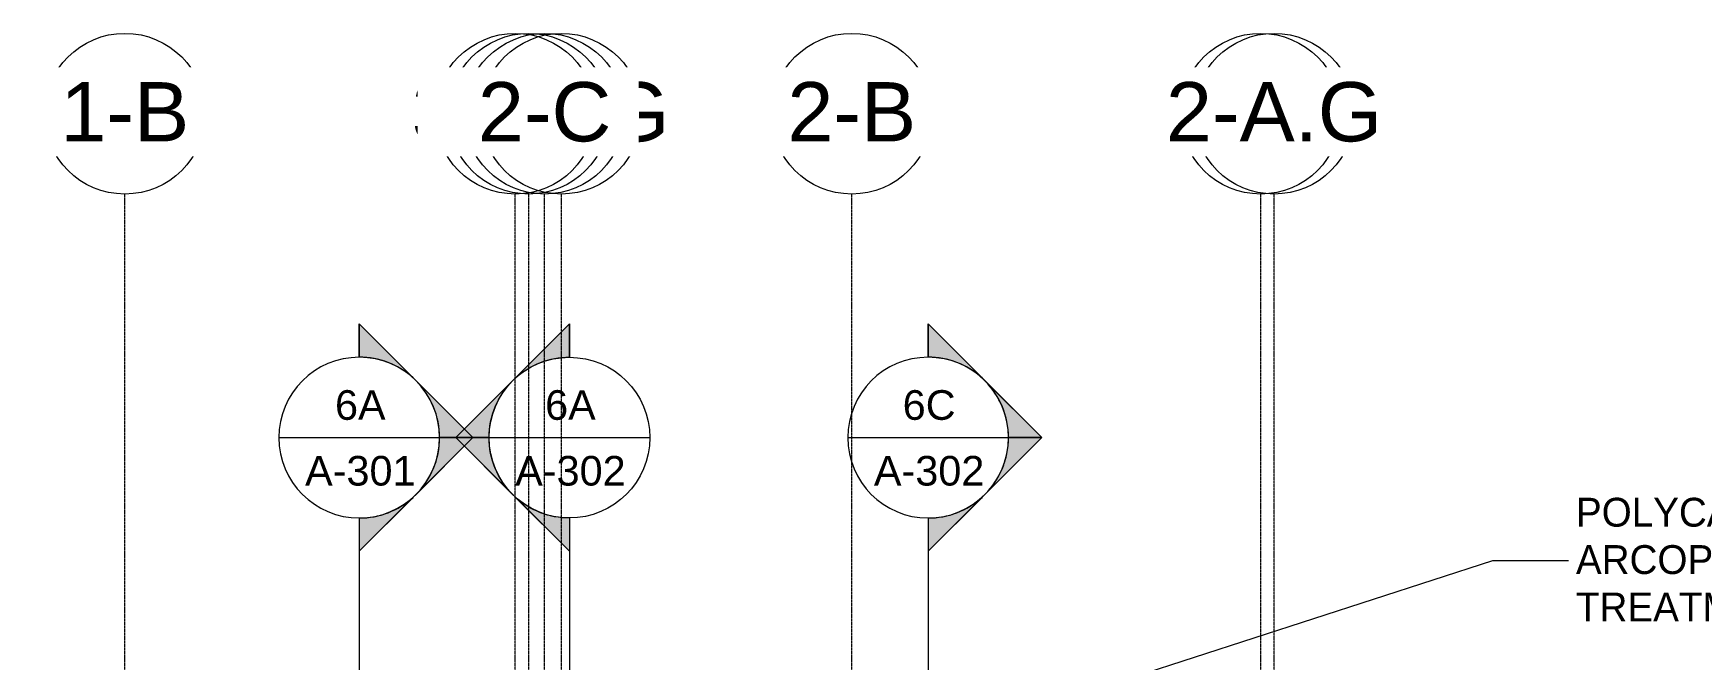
# Model space of a CAD drawing. Header units: inches. Extents: x -23445 to -32, y -314 to 853.
# Drawn here: x -11538 to -10542, y 461 to 835 of the extents above; entities that cross this region are included whole.
import ezdxf

# ---------------------------------------------------------------- set-up
doc = ezdxf.new("R2010")
doc.units = ezdxf.units.IN
doc.header["$MEASUREMENT"] = 0
doc.linetypes.add('Grid Line 1_2_', pattern=[0.875, 0.5, -0.125, 0.125, -0.125])
for name, color, linetype, lineweight in [('A-ANNO-IDEN', 131, 'Continuous', 9), ('G-ANNO-SYMB', 111, 'Continuous', 9), ('S-GRID', 1, 'Continuous', 9), ('S-GRID-IDEN', 1, 'Continuous', 9)]:
    doc.layers.add(name, color=color, linetype=linetype, lineweight=lineweight)
doc.styles.add('Arial_1', font='arial.ttf', dxfattribs={"height": 35.407186})
doc.styles.add('Arial_2', font='arial.ttf', dxfattribs={"height": 17.703593})
doc.styles.add('Century Gothic', font='GOTHIC.TTF', dxfattribs={"height": 17.245342})

# ---------------------------------------------------------------- blocks, each defined once
blk = doc.blocks.new('Grid - Grid Head - Circle-14747-Building Section - North_South looking East _ Lounge')
at = {"layer": 'S-GRID-IDEN'}
blk.add_circle((21143.8, 786.66), 48, dxfattribs=at)
blk = doc.blocks.new('Section - Section Head - Filled-1526-Building Section - North_South looking East _ Lounge')
at = {"layer": 'G-ANNO-SYMB'}
h = blk.add_hatch(color=256, dxfattribs=at)
edge = h.paths.add_edge_path(flags=0)
edge.add_arc((22248.83, 593.16), 48.06, 47.9216, 90)
edge.add_line((22248.83, 641.22), (22248.83, 661.04))
edge.add_line((22248.83, 661.04), (22281.04, 628.83))
h = blk.add_hatch(color=256, dxfattribs=at)
edge = h.paths.add_edge_path(flags=0)
edge.add_line((22282.77, 627.1), (22316.72, 593.16))
edge.add_line((22316.72, 593.16), (22296.83, 593.16))
edge.add_arc((22248.83, 593.16), 48, 360, 405)
h = blk.add_hatch(color=256, dxfattribs=at)
edge = h.paths.add_edge_path(flags=0)
edge.add_arc((22248.83, 593.16), 48, 315, 360)
edge.add_line((22296.83, 593.16), (22316.72, 593.16))
edge.add_line((22316.72, 593.16), (22282.77, 559.22))
h = blk.add_hatch(color=256, dxfattribs=at)
edge = h.paths.add_edge_path(flags=0)
edge.add_line((22281.04, 557.48), (22248.83, 525.27))
edge.add_line((22248.83, 525.27), (22248.83, 545.09))
edge.add_arc((22248.83, 593.16), 48.06, 270, 312.0784)
for p, q in [((22316.72, 593.16), (22248.83, 661.04)), ((22248.83, 641.16), (22248.83, 661.04)), ((22281.04, 628.83), (22248.83, 661.04)), ((22248.83, 661.04), (22248.83, 641.22)), ((22316.72, 593.16), (22282.77, 627.1)), ((22316.72, 593.16), (22248.83, 525.27)), ((22282.77, 559.22), (22316.72, 593.16)), ((22296.83, 593.16), (22316.72, 593.16)), ((22316.72, 593.16), (22296.83, 593.16)), ((22248.83, 525.27), (22281.04, 557.48)), ((22248.83, 545.16), (22248.83, 525.27)), ((22248.83, 545.09), (22248.83, 525.27))]:
    blk.add_line(p, q, dxfattribs=at)
for radius, start, end in [(48, 90, 270), (48.06, 47.9216, 90), (48, 270, 90), (48, 360, 45), (48, 315, 360), (48.06, 270, 312.0784)]:
    blk.add_arc((22248.83, 593.16), radius, start, end, dxfattribs=at)

msp = doc.modelspace()

# ---------------------------------------------------------------- linework, layer by layer
at = {"layer": 'A-ANNO-IDEN', "color": 153}
for p, q in [((-11297.31, 315.66), (-10666.43, 519.69)), ((-10666.43, 519.69), (-10616.74, 519.69))]:
    msp.add_line(p, q, dxfattribs=at)
at = {"layer": 'G-ANNO-SYMB'}
for p, q in [((-11391.53, 593.16), (-11295.53, 593.16)), ((-11266, 593.16), (-11170, 593.16)), ((-11051.73, 593.16), (-10955.73, 593.16)), ((-11343.53, 545.16), (-11343.53, -79.66)), ((-11218, 545.16), (-11218, -79.66)), ((-11003.73, 545.16), (-11003.73, -79.66))]:
    msp.add_line(p, q, dxfattribs=at)
at = {"layer": 'S-GRID', "linetype": 'Grid Line 1_2_'}
for p, q in [((-11483.56, -273.16), (-11483.56, 738.66)), ((-11483.56, -273.16), (-11483.56, 738.66)), ((-11250.31, -273.16), (-11250.31, 738.66)), ((-11242.31, -273.16), (-11242.31, 738.66)), ((-11232.81, -273.16), (-11232.81, 738.66)), ((-11232.81, -273.16), (-11232.81, 738.66)), ((-11222.81, -273.16), (-11222.81, 738.66)), ((-11049.31, -273.16), (-11049.31, 738.66)), ((-11049.31, -273.16), (-11049.31, 738.66)), ((-10805.06, -273.16), (-10805.06, 738.66)), ((-10805.06, -273.16), (-10805.06, 738.66)), ((-10797.06, -273.16), (-10797.06, 738.66)), ((-10797.06, -273.16), (-10797.06, 738.66))]:
    msp.add_line(p, q, dxfattribs=at)

# ---------------------------------------------------------------- block references
at = {"layer": 'G-ANNO-SYMB'}
for p in [(-33592.36, 0), (-33252.56, 0)]:
    msp.add_blockref('Section - Section Head - Filled-1526-Building Section - North_South looking East _ Lounge', p, dxfattribs=at)
at = {"layer": 'G-ANNO-SYMB', "extrusion": (0, 0, -1)}
msp.add_blockref('Section - Section Head - Filled-1526-Building Section - North_South looking East _ Lounge', (-11030.83, 0), dxfattribs=at)
at = {"layer": 'S-GRID-IDEN'}
for p in [(-32627.36, 0), (-32386.11, 0), (-32193.11, 0), (-31948.86, 0)]:
    msp.add_blockref('Grid - Grid Head - Circle-14747-Building Section - North_South looking East _ Lounge', p, dxfattribs=at)

# ---------------------------------------------------------------- texts
at = {"layer": 'G-ANNO-SYMB', "char_height": 17.704, "attachment_point": 2, "line_spacing_factor": 0.938532, "style": 'Arial_2'}
for s, insert, width in [('6A', (-11342.91, 621.5), 36.072), ('6A', (-11217.39, 621.5), 36.072), ('6C', (-11003.12, 621.5), 37.584), ('A-301', (-11342.91, 582.22), 78.624), ('A-302', (-11217.39, 582.22), 78.624), ('A-302', (-11003.12, 582.22), 78.624)]:
    msp.add_mtext(s, dxfattribs=dict(at, insert=insert, width=width))

# ---------------------------------------------------------------- next in the draw order: texts
at = {"layer": 'A-ANNO-IDEN', "insert": (-10616.74, 557.22), "char_height": 17.2453, "width": 387.936, "attachment_point": 1, "line_spacing_factor": 0.984117, "style": 'Century Gothic', "bg_fill": 3, "box_fill_scale": 1.25, "bg_fill_color": 0, "bg_fill_transparency": 0}
msp.add_mtext('POLYCARBONATE PANEL -\\PARCOPLUS 547 - OPAL - W IR\\PTREATMENT', dxfattribs=at)
at = {"layer": 'S-GRID-IDEN', "char_height": 35.407, "width": 85.104, "attachment_point": 2, "line_spacing_factor": 0.938532, "style": 'Arial_1', "bg_fill": 3, "box_fill_scale": 1.25, "bg_fill_color": 0, "bg_fill_transparency": 0}
for s, insert in [('3-4', (-11483.57, 805.53)), ('3-3', (-11242.32, 805.53)), ('3-2', (-11049.32, 805.53)), ('3-1', (-10805.07, 805.53))]:
    msp.add_mtext(s, dxfattribs=dict(at, insert=insert))

# ---------------------------------------------------------------- next in the draw order: block references
at = {"layer": 'S-GRID-IDEN'}
for p in [(-32627.36, 0), (-32394.11, 0), (-32193.11, 0), (-31940.86, 0)]:
    msp.add_blockref('Grid - Grid Head - Circle-14747-Building Section - North_South looking East _ Lounge', p, dxfattribs=at)

# ---------------------------------------------------------------- next in the draw order: texts
at = {"layer": 'S-GRID-IDEN', "char_height": 35.407, "attachment_point": 2, "line_spacing_factor": 0.938532, "style": 'Arial_1', "bg_fill": 3, "box_fill_scale": 1.25, "bg_fill_color": 0, "bg_fill_transparency": 0}
for s, insert, width in [('1-B', (-11483.57, 805.53), 91.584), ('3-3.G', (-11250.32, 805.53), 147.312), ('2-B', (-11049.32, 805.53), 91.584), ('3-1.G', (-10797.07, 805.53), 147.312)]:
    msp.add_mtext(s, dxfattribs=dict(at, insert=insert, width=width))

# ---------------------------------------------------------------- next in the draw order: block references
at = {"layer": 'S-GRID-IDEN'}
for p in [(-32376.61, 0), (-31948.86, 0)]:
    msp.add_blockref('Grid - Grid Head - Circle-14747-Building Section - North_South looking East _ Lounge', p, dxfattribs=at)

# ---------------------------------------------------------------- next in the draw order: texts
at = {"layer": 'S-GRID-IDEN', "char_height": 35.407, "width": 91.584, "attachment_point": 2, "line_spacing_factor": 0.938532, "style": 'Arial_1', "bg_fill": 3, "box_fill_scale": 1.25, "bg_fill_color": 0, "bg_fill_transparency": 0}
for s, insert in [('1-A', (-11232.82, 805.53)), ('2-A', (-10805.07, 805.53))]:
    msp.add_mtext(s, dxfattribs=dict(at, insert=insert))

# ---------------------------------------------------------------- next in the draw order: block references
at = {"layer": 'S-GRID-IDEN'}
for p in [(-32366.61, 0), (-31940.86, 0)]:
    msp.add_blockref('Grid - Grid Head - Circle-14747-Building Section - North_South looking East _ Lounge', p, dxfattribs=at)

# ---------------------------------------------------------------- next in the draw order: texts
at = {"layer": 'S-GRID-IDEN', "char_height": 35.407, "width": 153.792, "attachment_point": 2, "line_spacing_factor": 0.938532, "style": 'Arial_1', "bg_fill": 3, "box_fill_scale": 1.25, "bg_fill_color": 0, "bg_fill_transparency": 0}
for s, insert in [('1-A.G', (-11222.82, 805.53)), ('2-A.G', (-10797.07, 805.53))]:
    msp.add_mtext(s, dxfattribs=dict(at, insert=insert))

# ---------------------------------------------------------------- next in the draw order: block references
at = {"layer": 'S-GRID-IDEN'}
msp.add_blockref('Grid - Grid Head - Circle-14747-Building Section - North_South looking East _ Lounge', (-32376.61, 0), dxfattribs=at)

# ---------------------------------------------------------------- next in the draw order: texts
at = {"layer": 'S-GRID-IDEN', "insert": (-11232.82, 805.53), "char_height": 35.407, "width": 94.608, "attachment_point": 2, "line_spacing_factor": 0.938532, "style": 'Arial_1', "bg_fill": 3, "box_fill_scale": 1.25, "bg_fill_color": 0, "bg_fill_transparency": 0}
msp.add_mtext('2-C', dxfattribs=at)

doc.saveas('drawing.dxf')
